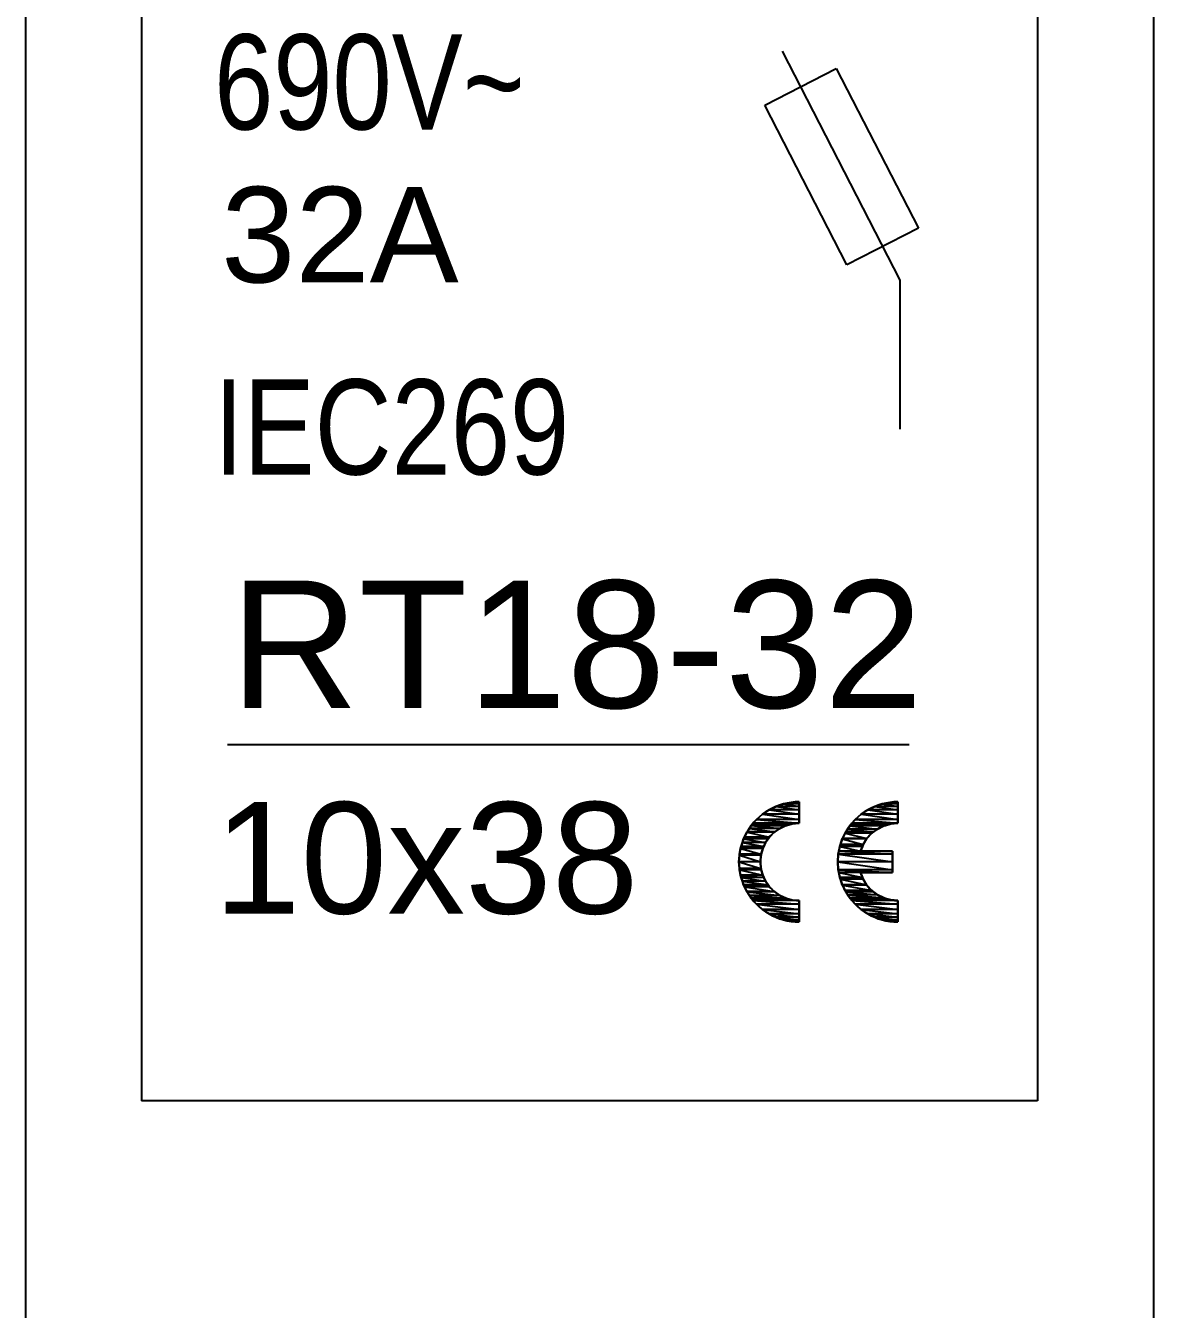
# Model space of a CAD drawing. Header units: millimetres. Extents: x 173893 to 258446, y -176540 to -123824.
# Drawn here: x 192800.99 to 192818.97, y -161989.11 to -161968.64 of the extents above; entities that cross this region are included whole.
import ezdxf

# ---------------------------------------------------------------- set-up
doc = ezdxf.new("R2010")
doc.units = ezdxf.units.MM
doc.header["$LTSCALE"] = 3
doc.layers.add('DUT', color=7, linetype='Continuous')
doc.styles.add('Arial', font='arial.ttf')

msp = doc.modelspace()

# ---------------------------------------------------------------- linework, layer by layer
for p, q in [((192800.995, -162006.235), (192800.995, -161926.754)), ((192818.967, -161926.754), (192818.967, -162006.235)), ((192802.843, -161954.395), (192802.843, -161985.783)), ((192817.119, -161954.395), (192817.119, -161985.783)), ((192813.05, -161969.045), (192814.927, -161972.698)), ((192812.773, -161969.907), (192813.913, -161969.322)), ((192813.913, -161969.322), (192815.222, -161971.869)), ((192814.082, -161972.455), (192812.773, -161969.907)), ((192815.222, -161971.869), (192814.082, -161972.455)), ((192814.927, -161972.698), (192814.927, -161975.072)), ((192804.212, -161980.104), (192815.076, -161980.104)), ((192813.07, -161981.052), (192813.011, -161981.07)), ((192813.131, -161981.037), (192813.07, -161981.052)), ((192813.193, -161981.027), (192813.131, -161981.037)), ((192813.256, -161981.02), (192813.193, -161981.027)), ((192813.32, -161981.018), (192813.256, -161981.02)), ((192813.32, -161981.018), (192813.32, -161981.018)), ((192814.644, -161981.052), (192814.584, -161981.07)), ((192814.705, -161981.037), (192814.644, -161981.052)), ((192814.767, -161981.027), (192814.705, -161981.037)), ((192814.83, -161981.02), (192814.767, -161981.027)), ((192814.894, -161981.018), (192814.83, -161981.02)), ((192814.894, -161981.018), (192814.894, -161981.018)), ((192812.69, -161981.255), (192812.645, -161981.297)), ((192812.739, -161981.215), (192812.69, -161981.255)), ((192812.789, -161981.179), (192812.739, -161981.215)), ((192812.842, -161981.147), (192812.789, -161981.179)), ((192812.896, -161981.117), (192812.842, -161981.147)), ((192812.953, -161981.092), (192812.896, -161981.117)), ((192813.011, -161981.07), (192812.953, -161981.092)), ((192814.264, -161981.255), (192814.218, -161981.297)), ((192814.312, -161981.215), (192814.264, -161981.255)), ((192814.362, -161981.179), (192814.312, -161981.215)), ((192814.415, -161981.147), (192814.362, -161981.179)), ((192814.47, -161981.117), (192814.415, -161981.147)), ((192814.526, -161981.092), (192814.47, -161981.117)), ((192814.584, -161981.07), (192814.526, -161981.092)), ((192812.525, -161981.443), (192812.492, -161981.497)), ((192812.562, -161981.391), (192812.525, -161981.443)), ((192812.602, -161981.343), (192812.562, -161981.391)), ((192812.645, -161981.297), (192812.602, -161981.343)), ((192812.978, -161981.462), (192812.945, -161981.485)), ((192813.012, -161981.441), (192812.978, -161981.462)), ((192813.047, -161981.422), (192813.012, -161981.441)), ((192813.083, -161981.406), (192813.047, -161981.422)), ((192813.121, -161981.392), (192813.083, -161981.406)), ((192813.159, -161981.38), (192813.121, -161981.392)), ((192813.198, -161981.371), (192813.159, -161981.38)), ((192813.238, -161981.364), (192813.198, -161981.371)), ((192813.279, -161981.36), (192813.238, -161981.364)), ((192813.32, -161981.359), (192813.279, -161981.36)), ((192813.32, -161981.359), (192813.32, -161981.359)), ((192814.099, -161981.443), (192814.065, -161981.497)), ((192814.136, -161981.391), (192814.099, -161981.443)), ((192814.175, -161981.343), (192814.136, -161981.391)), ((192814.218, -161981.297), (192814.175, -161981.343)), ((192814.563, -161981.455), (192814.523, -161981.483)), ((192814.605, -161981.43), (192814.563, -161981.455)), ((192814.649, -161981.409), (192814.605, -161981.43)), ((192814.696, -161981.391), (192814.649, -161981.409)), ((192814.743, -161981.377), (192814.696, -161981.391)), ((192814.792, -161981.367), (192814.743, -161981.377)), ((192814.842, -161981.361), (192814.792, -161981.367)), ((192814.894, -161981.359), (192814.842, -161981.361)), ((192814.894, -161981.359), (192814.894, -161981.359)), ((192812.413, -161981.67), (192812.395, -161981.73)), ((192812.435, -161981.611), (192812.413, -161981.67)), ((192812.461, -161981.553), (192812.435, -161981.611)), ((192812.492, -161981.497), (192812.461, -161981.553)), ((192812.492, -161981.497), (192812.492, -161981.497)), ((192812.786, -161981.667), (192812.767, -161981.703)), ((192812.808, -161981.632), (192812.786, -161981.667)), ((192812.786, -161981.667), (192812.786, -161981.667)), ((192812.832, -161981.599), (192812.808, -161981.632)), ((192812.857, -161981.567), (192812.832, -161981.599)), ((192812.885, -161981.538), (192812.857, -161981.567)), ((192812.914, -161981.511), (192812.885, -161981.538)), ((192812.945, -161981.485), (192812.914, -161981.511)), ((192813.987, -161981.67), (192813.969, -161981.73)), ((192814.009, -161981.611), (192813.987, -161981.67)), ((192814.035, -161981.553), (192814.009, -161981.611)), ((192814.065, -161981.497), (192814.035, -161981.553)), ((192814.065, -161981.497), (192814.065, -161981.497)), ((192814.36, -161981.666), (192814.337, -161981.71)), ((192814.387, -161981.624), (192814.36, -161981.666)), ((192814.416, -161981.584), (192814.387, -161981.624)), ((192814.449, -161981.548), (192814.416, -161981.584)), ((192814.484, -161981.514), (192814.449, -161981.548)), ((192814.523, -161981.483), (192814.484, -161981.514)), ((192812.371, -161981.852), (192812.365, -161981.913)), ((192812.381, -161981.79), (192812.371, -161981.852)), ((192812.395, -161981.73), (192812.381, -161981.79)), ((192812.715, -161981.856), (192812.709, -161981.895)), ((192812.724, -161981.817), (192812.715, -161981.856)), ((192812.736, -161981.778), (192812.724, -161981.817)), ((192812.75, -161981.74), (192812.736, -161981.778)), ((192812.767, -161981.703), (192812.75, -161981.74)), ((192813.945, -161981.852), (192813.939, -161981.913)), ((192813.955, -161981.79), (192813.945, -161981.852)), ((192813.969, -161981.73), (192813.955, -161981.79)), ((192814.317, -161981.757), (192814.301, -161981.805)), ((192814.301, -161981.805), (192814.809, -161981.805)), ((192814.337, -161981.71), (192814.317, -161981.757)), ((192814.809, -161981.805), (192814.809, -161982.145)), ((192812.365, -161981.913), (192812.363, -161981.975)), ((192812.363, -161981.975), (192812.365, -161982.037)), ((192812.365, -161982.037), (192812.371, -161982.099)), ((192812.705, -161981.935), (192812.704, -161981.975)), ((192812.704, -161981.975), (192812.705, -161982.015)), ((192812.709, -161981.895), (192812.705, -161981.935)), ((192812.705, -161982.015), (192812.709, -161982.055)), ((192812.709, -161982.055), (192812.715, -161982.094)), ((192813.939, -161981.913), (192813.937, -161981.975)), ((192813.937, -161981.975), (192813.939, -161982.037)), ((192813.939, -161982.037), (192813.945, -161982.099)), ((192812.371, -161982.099), (192812.381, -161982.16)), ((192812.381, -161982.16), (192812.395, -161982.221)), ((192812.395, -161982.221), (192812.413, -161982.281)), ((192812.413, -161982.281), (192812.435, -161982.34)), ((192812.715, -161982.094), (192812.724, -161982.133)), ((192812.724, -161982.133), (192812.736, -161982.172)), ((192812.736, -161982.172), (192812.75, -161982.21)), ((192812.75, -161982.21), (192812.767, -161982.247)), ((192812.767, -161982.247), (192812.786, -161982.284)), ((192812.786, -161982.284), (192812.786, -161982.284)), ((192812.786, -161982.284), (192812.808, -161982.318)), ((192813.945, -161982.099), (192813.955, -161982.16)), ((192813.955, -161982.16), (192813.969, -161982.221)), ((192813.969, -161982.221), (192813.987, -161982.281)), ((192813.987, -161982.281), (192814.009, -161982.34)), ((192814.301, -161982.145), (192814.809, -161982.145)), ((192814.301, -161982.145), (192814.301, -161982.145)), ((192814.301, -161982.145), (192814.317, -161982.194)), ((192814.317, -161982.194), (192814.337, -161982.24)), ((192814.337, -161982.24), (192814.36, -161982.285)), ((192814.36, -161982.285), (192814.387, -161982.327)), ((192812.435, -161982.34), (192812.461, -161982.397)), ((192812.461, -161982.397), (192812.492, -161982.454)), ((192812.492, -161982.454), (192812.492, -161982.454)), ((192812.492, -161982.454), (192812.525, -161982.508)), ((192812.808, -161982.318), (192812.832, -161982.351)), ((192812.832, -161982.351), (192812.857, -161982.383)), ((192812.857, -161982.383), (192812.885, -161982.412)), ((192812.885, -161982.412), (192812.914, -161982.439)), ((192812.914, -161982.439), (192812.945, -161982.465)), ((192812.945, -161982.465), (192812.978, -161982.488)), ((192812.978, -161982.488), (192813.012, -161982.509)), ((192814.009, -161982.34), (192814.035, -161982.397)), ((192814.035, -161982.397), (192814.065, -161982.454)), ((192814.065, -161982.454), (192814.065, -161982.454)), ((192814.065, -161982.454), (192814.099, -161982.508)), ((192814.387, -161982.327), (192814.416, -161982.366)), ((192814.416, -161982.366), (192814.449, -161982.403)), ((192814.449, -161982.403), (192814.484, -161982.437)), ((192814.484, -161982.437), (192814.523, -161982.468)), ((192814.523, -161982.468), (192814.563, -161982.496)), ((192814.563, -161982.496), (192814.605, -161982.52)), ((192812.525, -161982.508), (192812.562, -161982.559)), ((192812.562, -161982.559), (192812.602, -161982.608)), ((192812.602, -161982.608), (192812.645, -161982.653)), ((192812.645, -161982.653), (192812.69, -161982.696)), ((192812.69, -161982.696), (192812.739, -161982.735)), ((192813.012, -161982.509), (192813.047, -161982.528)), ((192813.047, -161982.528), (192813.083, -161982.545)), ((192813.083, -161982.545), (192813.121, -161982.559)), ((192813.121, -161982.559), (192813.159, -161982.571)), ((192813.159, -161982.571), (192813.198, -161982.58)), ((192813.198, -161982.58), (192813.238, -161982.586)), ((192813.238, -161982.586), (192813.279, -161982.59)), ((192813.279, -161982.59), (192813.32, -161982.592)), ((192814.099, -161982.508), (192814.136, -161982.559)), ((192814.136, -161982.559), (192814.175, -161982.608)), ((192814.175, -161982.608), (192814.218, -161982.653)), ((192814.218, -161982.653), (192814.264, -161982.696)), ((192814.264, -161982.696), (192814.312, -161982.735)), ((192814.605, -161982.52), (192814.649, -161982.541)), ((192814.649, -161982.541), (192814.696, -161982.559)), ((192814.696, -161982.559), (192814.743, -161982.573)), ((192814.743, -161982.573), (192814.792, -161982.584)), ((192814.792, -161982.584), (192814.842, -161982.59)), ((192814.842, -161982.59), (192814.894, -161982.592)), ((192812.739, -161982.735), (192812.789, -161982.771)), ((192812.789, -161982.771), (192812.842, -161982.804)), ((192812.842, -161982.804), (192812.896, -161982.833)), ((192812.896, -161982.833), (192812.953, -161982.859)), ((192812.953, -161982.859), (192813.011, -161982.881)), ((192813.011, -161982.881), (192813.07, -161982.899)), ((192813.07, -161982.899), (192813.131, -161982.913)), ((192814.312, -161982.735), (192814.362, -161982.771)), ((192814.362, -161982.771), (192814.415, -161982.804)), ((192814.415, -161982.804), (192814.47, -161982.833)), ((192814.47, -161982.833), (192814.526, -161982.859)), ((192814.526, -161982.859), (192814.584, -161982.881)), ((192814.584, -161982.881), (192814.644, -161982.899)), ((192814.644, -161982.899), (192814.705, -161982.913)), ((192813.131, -161982.913), (192813.193, -161982.924)), ((192813.193, -161982.924), (192813.256, -161982.93)), ((192813.256, -161982.93), (192813.32, -161982.932)), ((192814.705, -161982.913), (192814.767, -161982.924)), ((192814.767, -161982.924), (192814.83, -161982.93)), ((192814.83, -161982.93), (192814.894, -161982.932)), ((192817.119, -161985.783), (192802.843, -161985.783))]:
    msp.add_line(p, q)
at = {"color": 251}
for p, q in [((192812.954, -161981.091), (192813.073, -161981.051)), ((192813.073, -161981.051), (192812.954, -161981.091)), ((192813.073, -161981.051), (192813.195, -161981.027)), ((192813.195, -161981.027), (192813.073, -161981.051)), ((192813.32, -161981.051), (192813.073, -161981.051)), ((192813.073, -161981.051), (192813.32, -161981.091)), ((192813.073, -161981.051), (192813.32, -161981.091)), ((192813.32, -161981.051), (192813.073, -161981.051)), ((192813.195, -161981.027), (192813.32, -161981.018)), ((192813.32, -161981.018), (192813.195, -161981.027)), ((192813.32, -161981.027), (192813.195, -161981.027)), ((192813.195, -161981.027), (192813.32, -161981.051)), ((192813.195, -161981.027), (192813.32, -161981.051)), ((192813.32, -161981.027), (192813.195, -161981.027)), ((192813.32, -161981.018), (192813.32, -161981.027)), ((192813.32, -161981.027), (192813.32, -161981.018)), ((192813.32, -161981.051), (192813.32, -161981.027)), ((192813.32, -161981.027), (192813.32, -161981.051)), ((192813.32, -161981.091), (192813.32, -161981.051)), ((192813.32, -161981.051), (192813.32, -161981.091)), ((192814.527, -161981.091), (192814.646, -161981.051)), ((192814.646, -161981.051), (192814.527, -161981.091)), ((192814.646, -161981.051), (192814.769, -161981.027)), ((192814.769, -161981.027), (192814.646, -161981.051)), ((192814.894, -161981.051), (192814.646, -161981.051)), ((192814.646, -161981.051), (192814.894, -161981.091)), ((192814.646, -161981.051), (192814.894, -161981.091)), ((192814.894, -161981.051), (192814.646, -161981.051)), ((192814.769, -161981.027), (192814.894, -161981.018)), ((192814.894, -161981.018), (192814.769, -161981.027)), ((192814.894, -161981.027), (192814.769, -161981.027)), ((192814.769, -161981.027), (192814.894, -161981.051)), ((192814.769, -161981.027), (192814.894, -161981.051)), ((192814.894, -161981.027), (192814.769, -161981.027)), ((192814.894, -161981.018), (192814.894, -161981.027)), ((192814.894, -161981.027), (192814.894, -161981.018)), ((192814.894, -161981.051), (192814.894, -161981.027)), ((192814.894, -161981.027), (192814.894, -161981.051)), ((192814.894, -161981.091), (192814.894, -161981.051)), ((192814.894, -161981.051), (192814.894, -161981.091)), ((192812.644, -161981.299), (192812.738, -161981.216)), ((192812.738, -161981.216), (192812.644, -161981.299)), ((192812.738, -161981.216), (192812.842, -161981.147)), ((192812.842, -161981.147), (192812.738, -161981.216)), ((192813.32, -161981.216), (192812.738, -161981.216)), ((192812.738, -161981.216), (192813.32, -161981.299)), ((192812.738, -161981.216), (192813.32, -161981.299)), ((192813.32, -161981.216), (192812.738, -161981.216)), ((192812.842, -161981.147), (192812.954, -161981.091)), ((192812.954, -161981.091), (192812.842, -161981.147)), ((192813.32, -161981.147), (192812.842, -161981.147)), ((192812.842, -161981.147), (192813.32, -161981.216)), ((192812.842, -161981.147), (192813.32, -161981.216)), ((192813.32, -161981.147), (192812.842, -161981.147)), ((192813.32, -161981.091), (192812.954, -161981.091)), ((192812.954, -161981.091), (192813.32, -161981.147)), ((192812.954, -161981.091), (192813.32, -161981.147)), ((192813.32, -161981.091), (192812.954, -161981.091)), ((192813.32, -161981.147), (192813.32, -161981.091)), ((192813.32, -161981.091), (192813.32, -161981.147)), ((192813.32, -161981.216), (192813.32, -161981.147)), ((192813.32, -161981.147), (192813.32, -161981.216)), ((192813.32, -161981.299), (192813.32, -161981.216)), ((192813.32, -161981.216), (192813.32, -161981.299)), ((192814.217, -161981.299), (192814.311, -161981.216)), ((192814.311, -161981.216), (192814.217, -161981.299)), ((192814.311, -161981.216), (192814.415, -161981.147)), ((192814.415, -161981.147), (192814.311, -161981.216)), ((192814.894, -161981.216), (192814.311, -161981.216)), ((192814.311, -161981.216), (192814.894, -161981.299)), ((192814.311, -161981.216), (192814.894, -161981.299)), ((192814.894, -161981.216), (192814.311, -161981.216)), ((192814.415, -161981.147), (192814.527, -161981.091)), ((192814.527, -161981.091), (192814.415, -161981.147)), ((192814.894, -161981.147), (192814.415, -161981.147)), ((192814.415, -161981.147), (192814.894, -161981.216)), ((192814.415, -161981.147), (192814.894, -161981.216)), ((192814.894, -161981.147), (192814.415, -161981.147)), ((192814.894, -161981.091), (192814.527, -161981.091)), ((192814.527, -161981.091), (192814.894, -161981.147)), ((192814.527, -161981.091), (192814.894, -161981.147)), ((192814.894, -161981.091), (192814.527, -161981.091)), ((192814.894, -161981.147), (192814.894, -161981.091)), ((192814.894, -161981.091), (192814.894, -161981.147)), ((192814.894, -161981.216), (192814.894, -161981.147)), ((192814.894, -161981.147), (192814.894, -161981.216)), ((192814.894, -161981.299), (192814.894, -161981.216)), ((192814.894, -161981.216), (192814.894, -161981.299)), ((192812.492, -161981.497), (192812.529, -161981.441)), ((192812.529, -161981.441), (192812.492, -161981.497)), ((192812.529, -161981.441), (192812.559, -161981.396)), ((192812.559, -161981.396), (192812.529, -161981.441)), ((192813.012, -161981.441), (192812.529, -161981.441)), ((192812.529, -161981.441), (192812.932, -161981.497)), ((192812.529, -161981.441), (192812.932, -161981.497)), ((192813.012, -161981.441), (192812.529, -161981.441)), ((192812.559, -161981.396), (192812.561, -161981.393)), ((192812.561, -161981.393), (192812.559, -161981.396)), ((192813.109, -161981.396), (192812.559, -161981.396)), ((192812.559, -161981.396), (192813.012, -161981.441)), ((192812.559, -161981.396), (192813.012, -161981.441)), ((192813.109, -161981.396), (192812.559, -161981.396)), ((192812.561, -161981.393), (192812.583, -161981.368)), ((192812.583, -161981.368), (192812.561, -161981.393)), ((192813.121, -161981.393), (192812.561, -161981.393)), ((192812.561, -161981.393), (192813.109, -161981.396)), ((192812.561, -161981.393), (192813.109, -161981.396)), ((192813.121, -161981.393), (192812.561, -161981.393)), ((192812.583, -161981.368), (192812.591, -161981.359)), ((192812.591, -161981.359), (192812.583, -161981.368)), ((192813.213, -161981.368), (192812.583, -161981.368)), ((192812.583, -161981.368), (192813.121, -161981.393)), ((192812.583, -161981.368), (192813.121, -161981.393)), ((192813.213, -161981.368), (192812.583, -161981.368)), ((192812.591, -161981.359), (192812.644, -161981.299)), ((192812.644, -161981.299), (192812.591, -161981.359)), ((192813.32, -161981.359), (192812.591, -161981.359)), ((192812.591, -161981.359), (192813.213, -161981.368)), ((192812.591, -161981.359), (192813.213, -161981.368)), ((192813.32, -161981.359), (192812.591, -161981.359)), ((192813.32, -161981.299), (192812.644, -161981.299)), ((192812.644, -161981.299), (192813.32, -161981.359)), ((192812.644, -161981.299), (192813.32, -161981.359)), ((192813.32, -161981.299), (192812.644, -161981.299)), ((192812.932, -161981.497), (192813.012, -161981.441)), ((192813.012, -161981.441), (192812.932, -161981.497)), ((192813.012, -161981.441), (192813.109, -161981.396)), ((192813.109, -161981.396), (192813.012, -161981.441)), ((192813.109, -161981.396), (192813.121, -161981.393)), ((192813.121, -161981.393), (192813.109, -161981.396)), ((192813.121, -161981.393), (192813.213, -161981.368)), ((192813.213, -161981.368), (192813.121, -161981.393)), ((192813.213, -161981.368), (192813.32, -161981.359)), ((192813.32, -161981.359), (192813.213, -161981.368)), ((192813.32, -161981.359), (192813.32, -161981.299)), ((192813.32, -161981.299), (192813.32, -161981.359)), ((192814.065, -161981.497), (192814.096, -161981.451)), ((192814.096, -161981.451), (192814.065, -161981.497)), ((192814.096, -161981.451), (192814.13, -161981.4)), ((192814.13, -161981.4), (192814.096, -161981.451)), ((192814.57, -161981.451), (192814.096, -161981.451)), ((192814.096, -161981.451), (192814.508, -161981.497)), ((192814.096, -161981.451), (192814.508, -161981.497)), ((192814.57, -161981.451), (192814.096, -161981.451)), ((192814.13, -161981.4), (192814.135, -161981.393)), ((192814.135, -161981.393), (192814.13, -161981.4)), ((192814.671, -161981.4), (192814.13, -161981.4)), ((192814.13, -161981.4), (192814.57, -161981.451)), ((192814.13, -161981.4), (192814.57, -161981.451)), ((192814.671, -161981.4), (192814.13, -161981.4)), ((192814.135, -161981.393), (192814.155, -161981.369)), ((192814.155, -161981.369), (192814.135, -161981.393)), ((192814.697, -161981.393), (192814.135, -161981.393)), ((192814.135, -161981.393), (192814.671, -161981.4)), ((192814.135, -161981.393), (192814.671, -161981.4)), ((192814.697, -161981.393), (192814.135, -161981.393)), ((192814.155, -161981.369), (192814.164, -161981.359)), ((192814.164, -161981.359), (192814.155, -161981.369)), ((192814.781, -161981.369), (192814.155, -161981.369)), ((192814.155, -161981.369), (192814.697, -161981.393)), ((192814.155, -161981.369), (192814.697, -161981.393)), ((192814.781, -161981.369), (192814.155, -161981.369)), ((192814.164, -161981.359), (192814.217, -161981.299)), ((192814.217, -161981.299), (192814.164, -161981.359)), ((192814.894, -161981.359), (192814.164, -161981.359)), ((192814.164, -161981.359), (192814.781, -161981.369)), ((192814.164, -161981.359), (192814.781, -161981.369)), ((192814.894, -161981.359), (192814.164, -161981.359)), ((192814.894, -161981.299), (192814.217, -161981.299)), ((192814.217, -161981.299), (192814.894, -161981.359)), ((192814.217, -161981.299), (192814.894, -161981.359)), ((192814.894, -161981.299), (192814.217, -161981.299)), ((192814.508, -161981.497), (192814.57, -161981.451)), ((192814.57, -161981.451), (192814.508, -161981.497)), ((192814.57, -161981.451), (192814.671, -161981.4)), ((192814.671, -161981.4), (192814.57, -161981.451)), ((192814.671, -161981.4), (192814.697, -161981.393)), ((192814.697, -161981.393), (192814.671, -161981.4)), ((192814.697, -161981.393), (192814.781, -161981.369)), ((192814.781, -161981.369), (192814.697, -161981.393)), ((192814.781, -161981.369), (192814.894, -161981.359)), ((192814.894, -161981.359), (192814.781, -161981.369)), ((192814.894, -161981.359), (192814.894, -161981.299)), ((192814.894, -161981.299), (192814.894, -161981.359)), ((192812.396, -161981.728), (192812.417, -161981.667)), ((192812.417, -161981.667), (192812.396, -161981.728)), ((192812.417, -161981.667), (192812.436, -161981.609)), ((192812.436, -161981.609), (192812.417, -161981.667)), ((192812.786, -161981.667), (192812.417, -161981.667)), ((192812.417, -161981.667), (192812.758, -161981.728)), ((192812.417, -161981.667), (192812.758, -161981.728)), ((192812.786, -161981.667), (192812.417, -161981.667)), ((192812.436, -161981.609), (192812.451, -161981.579)), ((192812.451, -161981.579), (192812.436, -161981.609)), ((192812.827, -161981.609), (192812.436, -161981.609)), ((192812.436, -161981.609), (192812.786, -161981.667)), ((192812.436, -161981.609), (192812.786, -161981.667)), ((192812.827, -161981.609), (192812.436, -161981.609)), ((192812.451, -161981.579), (192812.489, -161981.503)), ((192812.489, -161981.503), (192812.451, -161981.579)), ((192812.848, -161981.579), (192812.451, -161981.579)), ((192812.451, -161981.579), (192812.827, -161981.609)), ((192812.451, -161981.579), (192812.827, -161981.609)), ((192812.848, -161981.579), (192812.451, -161981.579)), ((192812.489, -161981.503), (192812.492, -161981.497)), ((192812.492, -161981.497), (192812.489, -161981.503)), ((192812.924, -161981.503), (192812.489, -161981.503)), ((192812.489, -161981.503), (192812.848, -161981.579)), ((192812.489, -161981.503), (192812.848, -161981.579)), ((192812.924, -161981.503), (192812.489, -161981.503)), ((192812.932, -161981.497), (192812.492, -161981.497)), ((192812.492, -161981.497), (192812.924, -161981.503)), ((192812.492, -161981.497), (192812.924, -161981.503)), ((192812.932, -161981.497), (192812.492, -161981.497)), ((192812.758, -161981.728), (192812.786, -161981.667)), ((192812.786, -161981.667), (192812.758, -161981.728)), ((192812.786, -161981.667), (192812.827, -161981.609)), ((192812.827, -161981.609), (192812.786, -161981.667)), ((192812.827, -161981.609), (192812.848, -161981.579)), ((192812.848, -161981.579), (192812.827, -161981.609)), ((192812.848, -161981.579), (192812.924, -161981.503)), ((192812.924, -161981.503), (192812.848, -161981.579)), ((192812.924, -161981.503), (192812.932, -161981.497)), ((192812.932, -161981.497), (192812.924, -161981.503)), ((192813.979, -161981.699), (192814.01, -161981.609)), ((192814.01, -161981.609), (192813.979, -161981.699)), ((192814.01, -161981.609), (192814.013, -161981.603)), ((192814.013, -161981.603), (192814.01, -161981.609)), ((192814.398, -161981.609), (192814.01, -161981.609)), ((192814.01, -161981.609), (192814.342, -161981.699)), ((192814.01, -161981.609), (192814.342, -161981.699)), ((192814.398, -161981.609), (192814.01, -161981.609)), ((192814.013, -161981.603), (192814.054, -161981.519)), ((192814.054, -161981.519), (192814.013, -161981.603)), ((192814.402, -161981.603), (192814.013, -161981.603)), ((192814.013, -161981.603), (192814.398, -161981.609)), ((192814.013, -161981.603), (192814.398, -161981.609)), ((192814.402, -161981.603), (192814.013, -161981.603)), ((192814.054, -161981.519), (192814.065, -161981.497)), ((192814.065, -161981.497), (192814.054, -161981.519)), ((192814.479, -161981.519), (192814.054, -161981.519)), ((192814.054, -161981.519), (192814.402, -161981.603)), ((192814.054, -161981.519), (192814.402, -161981.603)), ((192814.479, -161981.519), (192814.054, -161981.519)), ((192814.508, -161981.497), (192814.065, -161981.497)), ((192814.065, -161981.497), (192814.479, -161981.519)), ((192814.065, -161981.497), (192814.479, -161981.519)), ((192814.508, -161981.497), (192814.065, -161981.497)), ((192814.342, -161981.699), (192814.398, -161981.609)), ((192814.398, -161981.609), (192814.342, -161981.699)), ((192814.398, -161981.609), (192814.402, -161981.603)), ((192814.402, -161981.603), (192814.398, -161981.609)), ((192814.402, -161981.603), (192814.479, -161981.519)), ((192814.479, -161981.519), (192814.402, -161981.603)), ((192814.479, -161981.519), (192814.508, -161981.497)), ((192814.508, -161981.497), (192814.479, -161981.519)), ((192812.363, -161981.975), (192812.37, -161981.868)), ((192812.37, -161981.868), (192812.363, -161981.975)), ((192812.37, -161981.868), (192812.372, -161981.85)), ((192812.372, -161981.85), (192812.37, -161981.868)), ((192812.713, -161981.868), (192812.37, -161981.868)), ((192812.37, -161981.868), (192812.704, -161981.975)), ((192812.37, -161981.868), (192812.704, -161981.975)), ((192812.713, -161981.868), (192812.37, -161981.868)), ((192812.372, -161981.85), (192812.389, -161981.764)), ((192812.389, -161981.764), (192812.372, -161981.85)), ((192812.718, -161981.85), (192812.372, -161981.85)), ((192812.372, -161981.85), (192812.713, -161981.868)), ((192812.372, -161981.85), (192812.713, -161981.868)), ((192812.718, -161981.85), (192812.372, -161981.85)), ((192812.389, -161981.764), (192812.396, -161981.728)), ((192812.396, -161981.728), (192812.389, -161981.764)), ((192812.741, -161981.764), (192812.389, -161981.764)), ((192812.389, -161981.764), (192812.718, -161981.85)), ((192812.389, -161981.764), (192812.718, -161981.85)), ((192812.741, -161981.764), (192812.389, -161981.764)), ((192812.758, -161981.728), (192812.396, -161981.728)), ((192812.396, -161981.728), (192812.741, -161981.764)), ((192812.396, -161981.728), (192812.741, -161981.764)), ((192812.758, -161981.728), (192812.396, -161981.728)), ((192812.704, -161981.975), (192812.713, -161981.868)), ((192812.713, -161981.868), (192812.704, -161981.975)), ((192812.713, -161981.868), (192812.718, -161981.85)), ((192812.718, -161981.85), (192812.713, -161981.868)), ((192812.718, -161981.85), (192812.741, -161981.764)), ((192812.741, -161981.764), (192812.718, -161981.85)), ((192812.741, -161981.764), (192812.758, -161981.728)), ((192812.758, -161981.728), (192812.741, -161981.764)), ((192813.937, -161981.975), (192813.945, -161981.85)), ((192813.945, -161981.85), (192813.937, -161981.975)), ((192813.945, -161981.85), (192813.954, -161981.805)), ((192813.954, -161981.805), (192813.945, -161981.85)), ((192814.809, -161981.85), (192813.945, -161981.85)), ((192813.945, -161981.85), (192814.809, -161981.975)), ((192813.945, -161981.85), (192814.809, -161981.975)), ((192814.809, -161981.85), (192813.945, -161981.85)), ((192813.954, -161981.805), (192813.969, -161981.728)), ((192813.969, -161981.728), (192813.954, -161981.805)), ((192814.301, -161981.805), (192813.954, -161981.805)), ((192813.954, -161981.805), (192814.809, -161981.85)), ((192813.954, -161981.805), (192814.809, -161981.85)), ((192814.809, -161981.805), (192813.954, -161981.805)), ((192813.969, -161981.728), (192813.979, -161981.699)), ((192813.979, -161981.699), (192813.969, -161981.728)), ((192814.331, -161981.728), (192813.969, -161981.728)), ((192813.969, -161981.728), (192814.301, -161981.805)), ((192813.969, -161981.728), (192814.301, -161981.805)), ((192814.331, -161981.728), (192813.969, -161981.728)), ((192814.342, -161981.699), (192813.979, -161981.699)), ((192813.979, -161981.699), (192814.331, -161981.728)), ((192813.979, -161981.699), (192814.331, -161981.728)), ((192814.342, -161981.699), (192813.979, -161981.699)), ((192814.301, -161981.805), (192814.331, -161981.728)), ((192814.331, -161981.728), (192814.301, -161981.805)), ((192814.301, -161981.805), (192814.809, -161981.805)), ((192814.301, -161981.805), (192814.301, -161981.805)), ((192814.301, -161981.805), (192814.809, -161981.805)), ((192814.331, -161981.728), (192814.342, -161981.699)), ((192814.342, -161981.699), (192814.331, -161981.728)), ((192814.809, -161981.85), (192814.809, -161981.805)), ((192814.809, -161981.805), (192814.809, -161981.85)), ((192814.809, -161981.975), (192814.809, -161981.85)), ((192814.809, -161981.85), (192814.809, -161981.975)), ((192812.704, -161981.975), (192812.363, -161981.975)), ((192812.363, -161981.975), (192812.713, -161982.082)), ((192812.37, -161982.082), (192812.363, -161981.975)), ((192812.363, -161981.975), (192812.713, -161982.082)), ((192812.704, -161981.975), (192812.363, -161981.975)), ((192812.363, -161981.975), (192812.37, -161982.082)), ((192812.713, -161982.082), (192812.37, -161982.082)), ((192812.37, -161982.082), (192812.718, -161982.1)), ((192812.372, -161982.1), (192812.37, -161982.082)), ((192812.37, -161982.082), (192812.718, -161982.1)), ((192812.713, -161982.082), (192812.37, -161982.082)), ((192812.37, -161982.082), (192812.372, -161982.1)), ((192812.713, -161982.082), (192812.704, -161981.975)), ((192812.704, -161981.975), (192812.713, -161982.082)), ((192812.718, -161982.1), (192812.713, -161982.082)), ((192812.713, -161982.082), (192812.718, -161982.1)), ((192814.809, -161981.975), (192813.937, -161981.975)), ((192813.937, -161981.975), (192814.809, -161982.1)), ((192813.945, -161982.1), (192813.937, -161981.975)), ((192813.937, -161981.975), (192814.809, -161982.1)), ((192814.809, -161981.975), (192813.937, -161981.975)), ((192813.937, -161981.975), (192813.945, -161982.1)), ((192814.809, -161982.1), (192814.809, -161981.975)), ((192814.809, -161981.975), (192814.809, -161982.1)), ((192812.718, -161982.1), (192812.372, -161982.1)), ((192812.372, -161982.1), (192812.741, -161982.186)), ((192812.389, -161982.186), (192812.372, -161982.1)), ((192812.372, -161982.1), (192812.741, -161982.186)), ((192812.718, -161982.1), (192812.372, -161982.1)), ((192812.372, -161982.1), (192812.389, -161982.186)), ((192812.741, -161982.186), (192812.389, -161982.186)), ((192812.389, -161982.186), (192812.758, -161982.223)), ((192812.396, -161982.223), (192812.389, -161982.186)), ((192812.389, -161982.186), (192812.758, -161982.223)), ((192812.741, -161982.186), (192812.389, -161982.186)), ((192812.389, -161982.186), (192812.396, -161982.223)), ((192812.758, -161982.223), (192812.396, -161982.223)), ((192812.396, -161982.223), (192812.786, -161982.284)), ((192812.417, -161982.284), (192812.396, -161982.223)), ((192812.396, -161982.223), (192812.786, -161982.284)), ((192812.758, -161982.223), (192812.396, -161982.223)), ((192812.396, -161982.223), (192812.417, -161982.284)), ((192812.786, -161982.284), (192812.417, -161982.284)), ((192812.417, -161982.284), (192812.827, -161982.341)), ((192812.436, -161982.341), (192812.417, -161982.284)), ((192812.417, -161982.284), (192812.827, -161982.341)), ((192812.786, -161982.284), (192812.417, -161982.284)), ((192812.417, -161982.284), (192812.436, -161982.341)), ((192812.741, -161982.186), (192812.718, -161982.1)), ((192812.718, -161982.1), (192812.741, -161982.186)), ((192812.758, -161982.223), (192812.741, -161982.186)), ((192812.741, -161982.186), (192812.758, -161982.223)), ((192812.786, -161982.284), (192812.758, -161982.223)), ((192812.758, -161982.223), (192812.786, -161982.284)), ((192812.827, -161982.341), (192812.786, -161982.284)), ((192812.786, -161982.284), (192812.827, -161982.341)), ((192814.809, -161982.1), (192813.945, -161982.1)), ((192813.945, -161982.1), (192814.809, -161982.145)), ((192813.954, -161982.145), (192813.945, -161982.1)), ((192813.945, -161982.1), (192814.809, -161982.145)), ((192814.809, -161982.1), (192813.945, -161982.1)), ((192813.945, -161982.1), (192813.954, -161982.145)), ((192814.809, -161982.145), (192813.954, -161982.145)), ((192813.954, -161982.145), (192814.331, -161982.223)), ((192813.969, -161982.223), (192813.954, -161982.145)), ((192813.954, -161982.145), (192814.331, -161982.223)), ((192814.301, -161982.145), (192813.954, -161982.145)), ((192813.954, -161982.145), (192813.969, -161982.223)), ((192814.331, -161982.223), (192813.969, -161982.223)), ((192813.969, -161982.223), (192814.342, -161982.251)), ((192813.979, -161982.251), (192813.969, -161982.223)), ((192813.969, -161982.223), (192814.342, -161982.251)), ((192814.331, -161982.223), (192813.969, -161982.223)), ((192813.969, -161982.223), (192813.979, -161982.251)), ((192814.342, -161982.251), (192813.979, -161982.251)), ((192813.979, -161982.251), (192814.398, -161982.341)), ((192814.01, -161982.341), (192813.979, -161982.251)), ((192813.979, -161982.251), (192814.398, -161982.341)), ((192814.342, -161982.251), (192813.979, -161982.251)), ((192813.979, -161982.251), (192814.01, -161982.341)), ((192814.301, -161982.145), (192814.809, -161982.145)), ((192814.301, -161982.145), (192814.301, -161982.145)), ((192814.331, -161982.223), (192814.301, -161982.145)), ((192814.301, -161982.145), (192814.809, -161982.145)), ((192814.301, -161982.145), (192814.331, -161982.223)), ((192814.342, -161982.251), (192814.331, -161982.223)), ((192814.331, -161982.223), (192814.342, -161982.251)), ((192814.398, -161982.341), (192814.342, -161982.251)), ((192814.342, -161982.251), (192814.398, -161982.341)), ((192814.809, -161982.145), (192814.809, -161982.1)), ((192814.809, -161982.1), (192814.809, -161982.145)), ((192812.827, -161982.341), (192812.436, -161982.341)), ((192812.436, -161982.341), (192812.848, -161982.372)), ((192812.451, -161982.372), (192812.436, -161982.341)), ((192812.436, -161982.341), (192812.848, -161982.372)), ((192812.827, -161982.341), (192812.436, -161982.341)), ((192812.436, -161982.341), (192812.451, -161982.372)), ((192812.848, -161982.372), (192812.451, -161982.372)), ((192812.451, -161982.372), (192812.924, -161982.448)), ((192812.489, -161982.448), (192812.451, -161982.372)), ((192812.451, -161982.372), (192812.924, -161982.448)), ((192812.848, -161982.372), (192812.451, -161982.372)), ((192812.451, -161982.372), (192812.489, -161982.448)), ((192812.924, -161982.448), (192812.489, -161982.448)), ((192812.489, -161982.448), (192812.932, -161982.454)), ((192812.492, -161982.454), (192812.489, -161982.448)), ((192812.489, -161982.448), (192812.932, -161982.454)), ((192812.924, -161982.448), (192812.489, -161982.448)), ((192812.489, -161982.448), (192812.492, -161982.454)), ((192812.932, -161982.454), (192812.492, -161982.454)), ((192812.492, -161982.454), (192813.012, -161982.509)), ((192812.529, -161982.509), (192812.492, -161982.454)), ((192812.492, -161982.454), (192813.012, -161982.509)), ((192812.932, -161982.454), (192812.492, -161982.454)), ((192812.492, -161982.454), (192812.529, -161982.509)), ((192812.848, -161982.372), (192812.827, -161982.341)), ((192812.827, -161982.341), (192812.848, -161982.372)), ((192812.924, -161982.448), (192812.848, -161982.372)), ((192812.848, -161982.372), (192812.924, -161982.448)), ((192812.932, -161982.454), (192812.924, -161982.448)), ((192812.924, -161982.448), (192812.932, -161982.454)), ((192813.012, -161982.509), (192812.932, -161982.454)), ((192812.932, -161982.454), (192813.012, -161982.509)), ((192814.398, -161982.341), (192814.01, -161982.341)), ((192814.01, -161982.341), (192814.402, -161982.348)), ((192814.013, -161982.348), (192814.01, -161982.341)), ((192814.01, -161982.341), (192814.402, -161982.348)), ((192814.398, -161982.341), (192814.01, -161982.341)), ((192814.01, -161982.341), (192814.013, -161982.348)), ((192814.402, -161982.348), (192814.013, -161982.348)), ((192814.013, -161982.348), (192814.479, -161982.432)), ((192814.054, -161982.432), (192814.013, -161982.348)), ((192814.013, -161982.348), (192814.479, -161982.432)), ((192814.402, -161982.348), (192814.013, -161982.348)), ((192814.013, -161982.348), (192814.054, -161982.432)), ((192814.479, -161982.432), (192814.054, -161982.432)), ((192814.054, -161982.432), (192814.508, -161982.454)), ((192814.065, -161982.454), (192814.054, -161982.432)), ((192814.054, -161982.432), (192814.508, -161982.454)), ((192814.479, -161982.432), (192814.054, -161982.432)), ((192814.054, -161982.432), (192814.065, -161982.454)), ((192814.508, -161982.454), (192814.065, -161982.454)), ((192814.065, -161982.454), (192814.57, -161982.5)), ((192814.096, -161982.5), (192814.065, -161982.454)), ((192814.065, -161982.454), (192814.57, -161982.5)), ((192814.508, -161982.454), (192814.065, -161982.454)), ((192814.065, -161982.454), (192814.096, -161982.5)), ((192814.402, -161982.348), (192814.398, -161982.341)), ((192814.398, -161982.341), (192814.402, -161982.348)), ((192814.479, -161982.432), (192814.402, -161982.348)), ((192814.402, -161982.348), (192814.479, -161982.432)), ((192814.508, -161982.454), (192814.479, -161982.432)), ((192814.479, -161982.432), (192814.508, -161982.454)), ((192814.57, -161982.5), (192814.508, -161982.454)), ((192814.508, -161982.454), (192814.57, -161982.5)), ((192813.012, -161982.509), (192812.529, -161982.509)), ((192812.529, -161982.509), (192813.109, -161982.555)), ((192812.559, -161982.555), (192812.529, -161982.509)), ((192812.529, -161982.509), (192813.109, -161982.555)), ((192813.012, -161982.509), (192812.529, -161982.509)), ((192812.529, -161982.509), (192812.559, -161982.555)), ((192813.109, -161982.555), (192812.559, -161982.555)), ((192812.559, -161982.555), (192813.121, -161982.558)), ((192812.561, -161982.558), (192812.559, -161982.555)), ((192812.559, -161982.555), (192813.121, -161982.558)), ((192813.109, -161982.555), (192812.559, -161982.555)), ((192812.559, -161982.555), (192812.561, -161982.558)), ((192813.121, -161982.558), (192812.561, -161982.558)), ((192812.561, -161982.558), (192813.213, -161982.583)), ((192812.583, -161982.583), (192812.561, -161982.558)), ((192812.561, -161982.558), (192813.213, -161982.583)), ((192813.121, -161982.558), (192812.561, -161982.558)), ((192812.561, -161982.558), (192812.583, -161982.583)), ((192813.213, -161982.583), (192812.583, -161982.583)), ((192812.583, -161982.583), (192813.32, -161982.592)), ((192812.591, -161982.592), (192812.583, -161982.583)), ((192812.583, -161982.583), (192813.32, -161982.592)), ((192813.213, -161982.583), (192812.583, -161982.583)), ((192812.583, -161982.583), (192812.591, -161982.592)), ((192813.32, -161982.592), (192812.591, -161982.592)), ((192812.591, -161982.592), (192813.32, -161982.652)), ((192812.644, -161982.652), (192812.591, -161982.592)), ((192812.591, -161982.592), (192813.32, -161982.652)), ((192813.32, -161982.592), (192812.591, -161982.592)), ((192812.591, -161982.592), (192812.644, -161982.652)), ((192813.32, -161982.652), (192812.644, -161982.652)), ((192812.644, -161982.652), (192813.32, -161982.734)), ((192812.738, -161982.734), (192812.644, -161982.652)), ((192812.644, -161982.652), (192813.32, -161982.734)), ((192813.32, -161982.652), (192812.644, -161982.652)), ((192812.644, -161982.652), (192812.738, -161982.734)), ((192813.109, -161982.555), (192813.012, -161982.509)), ((192813.012, -161982.509), (192813.109, -161982.555)), ((192813.121, -161982.558), (192813.109, -161982.555)), ((192813.109, -161982.555), (192813.121, -161982.558)), ((192813.213, -161982.583), (192813.121, -161982.558)), ((192813.121, -161982.558), (192813.213, -161982.583)), ((192813.32, -161982.592), (192813.213, -161982.583)), ((192813.213, -161982.583), (192813.32, -161982.592)), ((192813.32, -161982.652), (192813.32, -161982.592)), ((192813.32, -161982.592), (192813.32, -161982.652)), ((192813.32, -161982.734), (192813.32, -161982.652)), ((192813.32, -161982.652), (192813.32, -161982.734)), ((192814.57, -161982.5), (192814.096, -161982.5)), ((192814.096, -161982.5), (192814.671, -161982.55)), ((192814.13, -161982.55), (192814.096, -161982.5)), ((192814.096, -161982.5), (192814.671, -161982.55)), ((192814.57, -161982.5), (192814.096, -161982.5)), ((192814.096, -161982.5), (192814.13, -161982.55)), ((192814.671, -161982.55), (192814.13, -161982.55)), ((192814.13, -161982.55), (192814.697, -161982.558)), ((192814.135, -161982.558), (192814.13, -161982.55)), ((192814.13, -161982.55), (192814.697, -161982.558)), ((192814.671, -161982.55), (192814.13, -161982.55)), ((192814.13, -161982.55), (192814.135, -161982.558)), ((192814.697, -161982.558), (192814.135, -161982.558)), ((192814.135, -161982.558), (192814.781, -161982.581)), ((192814.155, -161982.581), (192814.135, -161982.558)), ((192814.135, -161982.558), (192814.781, -161982.581)), ((192814.697, -161982.558), (192814.135, -161982.558)), ((192814.135, -161982.558), (192814.155, -161982.581)), ((192814.781, -161982.581), (192814.155, -161982.581)), ((192814.155, -161982.581), (192814.894, -161982.592)), ((192814.164, -161982.592), (192814.155, -161982.581)), ((192814.155, -161982.581), (192814.894, -161982.592)), ((192814.781, -161982.581), (192814.155, -161982.581)), ((192814.155, -161982.581), (192814.164, -161982.592)), ((192814.894, -161982.592), (192814.164, -161982.592)), ((192814.164, -161982.592), (192814.894, -161982.652)), ((192814.217, -161982.652), (192814.164, -161982.592)), ((192814.164, -161982.592), (192814.894, -161982.652)), ((192814.894, -161982.592), (192814.164, -161982.592)), ((192814.164, -161982.592), (192814.217, -161982.652)), ((192814.894, -161982.652), (192814.217, -161982.652)), ((192814.217, -161982.652), (192814.894, -161982.734)), ((192814.311, -161982.734), (192814.217, -161982.652)), ((192814.217, -161982.652), (192814.894, -161982.734)), ((192814.894, -161982.652), (192814.217, -161982.652)), ((192814.217, -161982.652), (192814.311, -161982.734)), ((192814.671, -161982.55), (192814.57, -161982.5)), ((192814.57, -161982.5), (192814.671, -161982.55)), ((192814.697, -161982.558), (192814.671, -161982.55)), ((192814.671, -161982.55), (192814.697, -161982.558)), ((192814.781, -161982.581), (192814.697, -161982.558)), ((192814.697, -161982.558), (192814.781, -161982.581)), ((192814.894, -161982.592), (192814.781, -161982.581)), ((192814.781, -161982.581), (192814.894, -161982.592)), ((192814.894, -161982.652), (192814.894, -161982.592)), ((192814.894, -161982.592), (192814.894, -161982.652)), ((192814.894, -161982.734), (192814.894, -161982.652)), ((192814.894, -161982.652), (192814.894, -161982.734)), ((192813.32, -161982.734), (192812.738, -161982.734)), ((192812.738, -161982.734), (192813.32, -161982.804)), ((192812.842, -161982.804), (192812.738, -161982.734)), ((192812.738, -161982.734), (192813.32, -161982.804)), ((192813.32, -161982.734), (192812.738, -161982.734)), ((192812.738, -161982.734), (192812.842, -161982.804)), ((192813.32, -161982.804), (192812.842, -161982.804)), ((192812.842, -161982.804), (192813.32, -161982.859)), ((192812.954, -161982.859), (192812.842, -161982.804)), ((192812.842, -161982.804), (192813.32, -161982.859)), ((192813.32, -161982.804), (192812.842, -161982.804)), ((192812.842, -161982.804), (192812.954, -161982.859)), ((192813.32, -161982.859), (192812.954, -161982.859)), ((192812.954, -161982.859), (192813.32, -161982.9)), ((192813.073, -161982.9), (192812.954, -161982.859)), ((192812.954, -161982.859), (192813.32, -161982.9)), ((192813.32, -161982.859), (192812.954, -161982.859)), ((192812.954, -161982.859), (192813.073, -161982.9)), ((192813.32, -161982.9), (192813.073, -161982.9)), ((192813.073, -161982.9), (192813.32, -161982.924)), ((192813.195, -161982.924), (192813.073, -161982.9)), ((192813.073, -161982.9), (192813.32, -161982.924)), ((192813.32, -161982.9), (192813.073, -161982.9)), ((192813.073, -161982.9), (192813.195, -161982.924)), ((192813.32, -161982.804), (192813.32, -161982.734)), ((192813.32, -161982.734), (192813.32, -161982.804)), ((192813.32, -161982.859), (192813.32, -161982.804)), ((192813.32, -161982.804), (192813.32, -161982.859)), ((192813.32, -161982.9), (192813.32, -161982.859)), ((192813.32, -161982.859), (192813.32, -161982.9)), ((192813.32, -161982.924), (192813.32, -161982.9)), ((192813.32, -161982.9), (192813.32, -161982.924)), ((192814.894, -161982.734), (192814.311, -161982.734)), ((192814.311, -161982.734), (192814.894, -161982.804)), ((192814.415, -161982.804), (192814.311, -161982.734)), ((192814.311, -161982.734), (192814.894, -161982.804)), ((192814.894, -161982.734), (192814.311, -161982.734)), ((192814.311, -161982.734), (192814.415, -161982.804)), ((192814.894, -161982.804), (192814.415, -161982.804)), ((192814.415, -161982.804), (192814.894, -161982.859)), ((192814.527, -161982.859), (192814.415, -161982.804)), ((192814.415, -161982.804), (192814.894, -161982.859)), ((192814.894, -161982.804), (192814.415, -161982.804)), ((192814.415, -161982.804), (192814.527, -161982.859)), ((192814.894, -161982.859), (192814.527, -161982.859)), ((192814.527, -161982.859), (192814.894, -161982.9)), ((192814.646, -161982.9), (192814.527, -161982.859)), ((192814.527, -161982.859), (192814.894, -161982.9)), ((192814.894, -161982.859), (192814.527, -161982.859)), ((192814.527, -161982.859), (192814.646, -161982.9)), ((192814.894, -161982.9), (192814.646, -161982.9)), ((192814.646, -161982.9), (192814.894, -161982.924)), ((192814.769, -161982.924), (192814.646, -161982.9)), ((192814.646, -161982.9), (192814.894, -161982.924)), ((192814.894, -161982.9), (192814.646, -161982.9)), ((192814.646, -161982.9), (192814.769, -161982.924)), ((192814.894, -161982.804), (192814.894, -161982.734)), ((192814.894, -161982.734), (192814.894, -161982.804)), ((192814.894, -161982.859), (192814.894, -161982.804)), ((192814.894, -161982.804), (192814.894, -161982.859)), ((192814.894, -161982.9), (192814.894, -161982.859)), ((192814.894, -161982.859), (192814.894, -161982.9)), ((192814.894, -161982.924), (192814.894, -161982.9)), ((192814.894, -161982.9), (192814.894, -161982.924)), ((192813.32, -161982.924), (192813.195, -161982.924)), ((192813.195, -161982.924), (192813.32, -161982.932)), ((192813.32, -161982.924), (192813.195, -161982.924)), ((192813.32, -161982.932), (192813.195, -161982.924)), ((192813.32, -161982.932), (192813.32, -161982.924)), ((192813.32, -161982.924), (192813.32, -161982.932)), ((192814.894, -161982.924), (192814.769, -161982.924)), ((192814.769, -161982.924), (192814.894, -161982.932)), ((192814.894, -161982.924), (192814.769, -161982.924)), ((192814.894, -161982.932), (192814.769, -161982.924)), ((192814.894, -161982.932), (192814.894, -161982.924)), ((192814.894, -161982.924), (192814.894, -161982.932))]:
    msp.add_line(p, q, dxfattribs=at)

# ---------------------------------------------------------------- texts
at = {"layer": 'DUT', "color": 251, "style": 'Arial', "oblique": 0, "width": 0.8}
for s, p in [('690V~', (192803.997, -161970.296)), ('IEC269', (192803.997, -161975.798))]:
    msp.add_text(s, height=1.5186, dxfattribs=at).set_placement(p)
at = {"layer": 'DUT', "color": 250, "style": 'Arial', "oblique": 0}
msp.add_text('32A', height=1.524, dxfattribs=at).set_placement((192804.109, -161972.735))
at = {"layer": 'DUT', "color": 251, "style": 'Arial', "oblique": 0}
for s, height, p in [('RT18-32', 2.032, (192804.253, -161979.521)), ('10x38', 1.778, (192803.994, -161982.8))]:
    msp.add_text(s, height=height, dxfattribs=at).set_placement(p)

doc.saveas('drawing.dxf')
